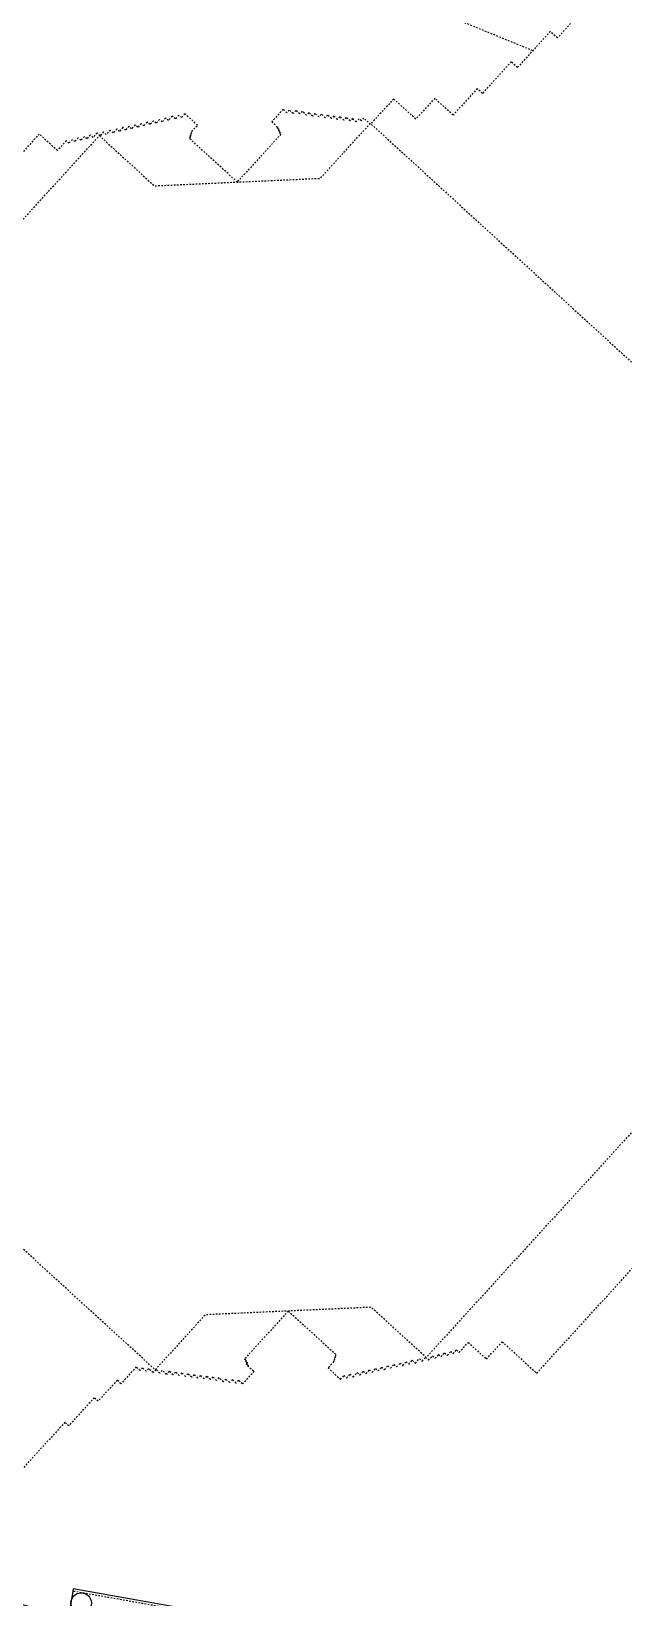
# Model space of a CAD drawing. Header units: millimetres. Extents: x 50357 to 985146, y 723188 to 1803594.
# Drawn here: x 834537.7 to 834575.5, y 818215.7 to 818315.6 of the extents above; entities that cross this region are included whole.
import ezdxf
from ezdxf.xclip import XClip

# ---------------------------------------------------------------- set-up
doc = ezdxf.new("R2010")
doc.units = ezdxf.units.MM
doc.header["$LTSCALE"] = 3
doc.header["$MEASUREMENT"] = 0
doc.linetypes.add('x-baseplan$0$DGN Style 2', pattern=[1.94727e-06, 0, -1.94727e-06])
doc.linetypes.add('XXASB-PIW-ARC-DWG-1012-MWP-XXXX-WS3-XC$0$XXXXX-PIW-P-ASB_BRIDGE_DECK_STR-XXX$0$HIDDEN2', pattern=[4.7625, 3.175, -1.5875])
doc.layers.add('00_Xref', color=7, linetype='Continuous')
for name, color, linetype, true_color in [('WKD071__', 7, 'Continuous', 0x6e6e6e), ('x-baseplan$0$AR-ROAD_AR_BS_MI_', 7, 'Continuous', 0x6d6d6d), ('XXASB-PIW-ARC-DWG-1012-MWP-XXXX-WS3-XC$0$XXXXX-PIW-P-ASB_BRIDGE_DECK_STR-XXX$0$ADS280_EX', 7, 'Continuous', 0x6e6e6e)]:
    doc.layers.add(name, color=color, linetype=linetype, true_color=true_color)

# ---------------------------------------------------------------- blocks, each defined once
blk = doc.blocks.new('x-baseplan')
at = {"layer": 'x-baseplan$0$AR-ROAD_AR_BS_MI_', "linetype": 'x-baseplan$0$DGN Style 2'}
for p, q in [((834573.615, 818317.746), (834571.287, 818315.198)), ((834573.615, 818317.746), (834571.287, 818315.198)), ((834570.833, 818315.613), (834568.73, 818313.311)), ((834570.833, 818315.613), (834568.73, 818313.311)), ((834571.287, 818315.198), (834570.833, 818315.613)), ((834571.287, 818315.198), (834570.833, 818315.613)), ((834568.333, 818313.674), (834566.495, 818311.661)), ((834568.333, 818313.674), (834566.495, 818311.661)), ((834568.73, 818313.311), (834568.333, 818313.674)), ((834568.73, 818313.311), (834568.333, 818313.674)), ((834560.83, 818311.31), (834559.349, 818309.689)), ((834560.83, 818311.31), (834559.349, 818309.689)), ((834562.241, 818310.021), (834560.83, 818311.31)), ((834562.241, 818310.021), (834560.83, 818311.31)), ((834563.453, 818311.348), (834562.241, 818310.021)), ((834563.453, 818311.348), (834562.241, 818310.021)), ((834564.624, 818310.278), (834563.453, 818311.348)), ((834564.624, 818310.278), (834563.453, 818311.348)), ((834566.164, 818311.963), (834564.624, 818310.278)), ((834566.164, 818311.963), (834564.624, 818310.278)), ((834566.495, 818311.661), (834566.164, 818311.963)), ((834566.495, 818311.661), (834566.164, 818311.963)), ((834545.881, 818310), (834545.66, 818309.758)), ((834545.881, 818310), (834545.66, 818309.758)), ((834546.051, 818309.845), (834545.881, 818310)), ((834546.272, 818310.087), (834546.051, 818309.845)), ((834546.441, 818309.932), (834546.272, 818310.087)), ((834546.697, 818310.213), (834546.441, 818309.932)), ((834546.697, 818310.213), (834546.441, 818309.932)), ((834546.893, 818310.034), (834546.697, 818310.213)), ((834546.893, 818310.034), (834546.697, 818310.213)), ((834547.115, 818310.276), (834546.893, 818310.034)), ((834547.115, 818310.276), (834546.893, 818310.034)), ((834547.284, 818310.121), (834547.115, 818310.276)), ((834547.284, 818310.121), (834547.115, 818310.276)), ((834547.505, 818310.362), (834547.284, 818310.121)), ((834547.505, 818310.362), (834547.284, 818310.121)), ((834548.303, 818309.633), (834547.505, 818310.362)), ((834548.303, 818309.633), (834547.505, 818310.362)), ((834553.77, 818310.646), (834553.04, 818309.847)), ((834553.77, 818310.646), (834553.04, 818309.847)), ((834554.01, 818310.426), (834553.77, 818310.646)), ((834554.165, 818310.596), (834554.01, 818310.426)), ((834554.409, 818310.373), (834554.165, 818310.596)), ((834554.409, 818310.373), (834554.165, 818310.596)), ((834554.588, 818310.569), (834554.409, 818310.373)), ((834554.588, 818310.569), (834554.409, 818310.373)), ((834554.83, 818310.348), (834554.588, 818310.569)), ((834554.83, 818310.348), (834554.588, 818310.569)), ((834554.992, 818310.525), (834554.83, 818310.348)), ((834554.992, 818310.525), (834554.83, 818310.348)), ((834555.272, 818310.269), (834554.992, 818310.525)), ((834555.272, 818310.269), (834554.992, 818310.525)), ((834555.42, 818310.431), (834555.272, 818310.269)), ((834555.42, 818310.431), (834555.272, 818310.269)), ((834555.662, 818310.209), (834555.42, 818310.431)), ((834555.662, 818310.209), (834555.42, 818310.431)), ((834555.817, 818310.379), (834555.662, 818310.209)), ((834555.817, 818310.379), (834555.662, 818310.209)), ((834556.058, 818310.159), (834555.817, 818310.379)), ((834556.058, 818310.159), (834555.817, 818310.379)), ((834556.213, 818310.328), (834556.058, 818310.159)), ((834556.213, 818310.328), (834556.058, 818310.159)), ((834556.455, 818310.107), (834556.213, 818310.328)), ((834556.455, 818310.107), (834556.213, 818310.328)), ((834556.61, 818310.276), (834556.455, 818310.107)), ((834556.61, 818310.276), (834556.455, 818310.107)), ((834556.852, 818310.055), (834556.61, 818310.276)), ((834556.852, 818310.055), (834556.61, 818310.276)), ((834557.007, 818310.224), (834556.852, 818310.055)), ((834557.007, 818310.224), (834556.852, 818310.055)), ((834557.249, 818310.003), (834557.007, 818310.224)), ((834557.249, 818310.003), (834557.007, 818310.224)), ((834557.404, 818310.173), (834557.249, 818310.003)), ((834557.404, 818310.173), (834557.249, 818310.003)), ((834557.646, 818309.951), (834557.404, 818310.173)), ((834557.646, 818309.951), (834557.404, 818310.173)), ((834557.801, 818310.121), (834557.646, 818309.951)), ((834557.801, 818310.121), (834557.646, 818309.951)), ((834558.043, 818309.899), (834557.801, 818310.121)), ((834558.043, 818309.899), (834557.801, 818310.121)), ((834558.198, 818310.069), (834558.043, 818309.899)), ((834558.198, 818310.069), (834558.043, 818309.899)), ((834558.44, 818309.848), (834558.198, 818310.069)), ((834558.44, 818309.848), (834558.198, 818310.069)), ((834558.619, 818310.044), (834558.44, 818309.848)), ((834558.619, 818310.044), (834558.44, 818309.848)), ((834558.767, 818309.909), (834558.619, 818310.044)), ((834558.767, 818309.909), (834558.619, 818310.044)), ((834558.921, 818310.079), (834558.767, 818309.909)), ((834559.349, 818309.689), (834558.921, 818310.079)), ((834559.349, 818309.689), (834558.921, 818310.079)), ((834538.194, 818309.068), (834537.182, 818307.96)), ((834539.353, 818308.009), (834538.194, 818309.068)), ((834539.353, 818308.009), (834538.194, 818309.068)), ((834541.461, 818309.011), (834541.239, 818308.768)), ((834541.461, 818309.011), (834541.239, 818308.768)), ((834541.63, 818308.856), (834541.461, 818309.011)), ((834541.63, 818308.856), (834541.461, 818309.011)), ((834541.886, 818309.136), (834541.63, 818308.856)), ((834541.886, 818309.136), (834541.63, 818308.856)), ((834542.082, 818308.957), (834541.886, 818309.136)), ((834542.082, 818308.957), (834541.886, 818309.136)), ((834542.303, 818309.199), (834542.082, 818308.957)), ((834542.473, 818309.044), (834542.303, 818309.199)), ((834542.473, 818309.044), (834542.303, 818309.199)), ((834542.729, 818309.324), (834542.473, 818309.044)), ((834542.729, 818309.324), (834542.473, 818309.044)), ((834542.925, 818309.145), (834542.729, 818309.324)), ((834542.925, 818309.145), (834542.729, 818309.324)), ((834543.146, 818309.388), (834542.925, 818309.145)), ((834543.315, 818309.233), (834543.146, 818309.388)), ((834543.315, 818309.233), (834543.146, 818309.388)), ((834543.537, 818309.475), (834543.315, 818309.233)), ((834543.537, 818309.475), (834543.315, 818309.233)), ((834543.706, 818309.32), (834543.537, 818309.475)), ((834543.706, 818309.32), (834543.537, 818309.475)), ((834543.927, 818309.563), (834543.706, 818309.32)), ((834543.927, 818309.563), (834543.706, 818309.32)), ((834544.097, 818309.408), (834543.927, 818309.563)), ((834544.318, 818309.65), (834544.097, 818309.408)), ((834544.318, 818309.65), (834544.097, 818309.408)), ((834544.488, 818309.495), (834544.318, 818309.65)), ((834544.488, 818309.495), (834544.318, 818309.65)), ((834544.709, 818309.737), (834544.488, 818309.495)), ((834544.878, 818309.583), (834544.709, 818309.737)), ((834545.1, 818309.825), (834544.878, 818309.583)), ((834545.1, 818309.825), (834544.878, 818309.583)), ((834545.269, 818309.67), (834545.1, 818309.825)), ((834545.269, 818309.67), (834545.1, 818309.825)), ((834545.49, 818309.912), (834545.269, 818309.67)), ((834545.49, 818309.912), (834545.269, 818309.67)), ((834545.66, 818309.758), (834545.49, 818309.912)), ((834547.821, 818308.937), (834547.92, 818309.045)), ((834547.821, 818308.937), (834547.92, 818309.045)), ((834547.868, 818309.093), (834547.966, 818309.201)), ((834547.868, 818309.093), (834547.966, 818309.201)), ((834547.92, 818309.045), (834547.868, 818309.093)), ((834547.92, 818309.045), (834547.868, 818309.093)), ((834547.935, 818309.229), (834548.303, 818309.633)), ((834547.935, 818309.229), (834548.303, 818309.633)), ((834547.966, 818309.201), (834547.935, 818309.229)), ((834547.966, 818309.201), (834547.935, 818309.229)), ((834547.966, 818309.201), (834547.966, 818309.201)), ((834547.966, 818309.201), (834547.966, 818309.201)), ((834553.04, 818309.847), (834553.443, 818309.479)), ((834553.04, 818309.847), (834553.443, 818309.479)), ((834553.443, 818309.479), (834553.414, 818309.447)), ((834553.443, 818309.479), (834553.414, 818309.447)), ((834553.414, 818309.447), (834553.522, 818309.349)), ((834553.522, 818309.349), (834553.474, 818309.297)), ((834553.522, 818309.349), (834553.474, 818309.297)), ((834553.474, 818309.297), (834553.582, 818309.198)), ((834553.582, 818309.198), (834553.534, 818309.145)), ((834553.582, 818309.198), (834553.534, 818309.145)), ((834553.534, 818309.145), (834553.631, 818309.057)), ((834553.534, 818309.145), (834553.631, 818309.057)), ((834539.927, 818308.638), (834539.353, 818308.009)), ((834539.927, 818308.638), (834539.353, 818308.009)), ((834540.095, 818308.484), (834539.927, 818308.638)), ((834540.095, 818308.484), (834539.927, 818308.638)), ((834540.315, 818308.725), (834540.095, 818308.484)), ((834540.315, 818308.725), (834540.095, 818308.484)), ((834540.469, 818308.583), (834540.315, 818308.725)), ((834540.469, 818308.583), (834540.315, 818308.725)), ((834540.689, 818308.824), (834540.469, 818308.583)), ((834540.689, 818308.824), (834540.469, 818308.583)), ((834540.858, 818308.669), (834540.689, 818308.824)), ((834540.858, 818308.669), (834540.689, 818308.824)), ((834541.081, 818308.913), (834540.858, 818308.669)), ((834541.081, 818308.913), (834540.858, 818308.669)), ((834541.239, 818308.768), (834541.081, 818308.913)), ((834541.239, 818308.768), (834541.081, 818308.913)), ((834547.785, 818308.792), (834547.874, 818308.889)), ((834547.785, 818308.792), (834547.874, 818308.889)), ((834547.874, 818308.889), (834547.821, 818308.937)), ((834547.874, 818308.889), (834547.821, 818308.937)), ((834569.958, 818229.982), (834593.88, 818256.171)), ((834569.958, 818229.982), (834581.919, 818243.076)), ((834557.12, 818231.014), (834557.021, 818230.906)), ((834557.12, 818231.014), (834557.021, 818230.906)), ((834557.156, 818231.159), (834557.068, 818231.062)), ((834557.156, 818231.159), (834557.068, 818231.062)), ((834557.068, 818231.062), (834557.12, 818231.014)), ((834557.068, 818231.062), (834557.12, 818231.014)), ((834563.055, 818230.816), (834563.311, 818231.096)), ((834563.055, 818230.816), (834563.311, 818231.096)), ((834563.311, 818231.096), (834563.481, 818230.941)), ((834563.311, 818231.096), (834563.481, 818230.941)), ((834563.481, 818230.941), (834563.702, 818231.183)), ((834563.481, 818230.941), (834563.702, 818231.183)), ((834563.702, 818231.183), (834563.86, 818231.039)), ((834563.702, 818231.183), (834563.86, 818231.039)), ((834563.86, 818231.039), (834564.083, 818231.283)), ((834563.86, 818231.039), (834564.083, 818231.283)), ((834564.083, 818231.283), (834564.252, 818231.128)), ((834564.083, 818231.283), (834564.252, 818231.128)), ((834564.252, 818231.128), (834564.472, 818231.368)), ((834564.472, 818231.368), (834564.627, 818231.227)), ((834564.627, 818231.227), (834564.847, 818231.467)), ((834564.627, 818231.227), (834564.847, 818231.467)), ((834564.847, 818231.467), (834565.014, 818231.314)), ((834564.847, 818231.467), (834565.014, 818231.314)), ((834565.014, 818231.314), (834565.588, 818231.942)), ((834565.014, 818231.314), (834565.588, 818231.942)), ((834565.588, 818231.942), (834566.747, 818230.883)), ((834565.588, 818231.942), (834566.747, 818230.883)), ((834566.747, 818230.883), (834567.759, 818231.991)), ((834566.747, 818230.883), (834567.759, 818231.991)), ((834567.759, 818231.991), (834569.958, 818229.982)), ((834567.759, 818231.991), (834569.958, 818229.982)), ((834544.39, 818230.38), (834543.416, 818229.314)), ((834544.39, 818230.38), (834543.416, 818229.314)), ((834544.634, 818230.158), (834544.39, 818230.38)), ((834544.788, 818230.327), (834544.634, 818230.158)), ((834544.788, 818230.327), (834544.634, 818230.158)), ((834545.031, 818230.106), (834544.788, 818230.327)), ((834545.031, 818230.106), (834544.788, 818230.327)), ((834545.185, 818230.275), (834545.031, 818230.106)), ((834545.185, 818230.275), (834545.031, 818230.106)), ((834545.466, 818230.019), (834545.185, 818230.275)), ((834545.466, 818230.019), (834545.185, 818230.275)), ((834545.645, 818230.215), (834545.466, 818230.019)), ((834545.645, 818230.215), (834545.466, 818230.019)), ((834545.887, 818229.994), (834545.645, 818230.215)), ((834545.887, 818229.994), (834545.645, 818230.215)), ((834546.042, 818230.164), (834545.887, 818229.994)), ((834546.042, 818230.164), (834545.887, 818229.994)), ((834546.322, 818229.908), (834546.042, 818230.164)), ((834546.322, 818229.908), (834546.042, 818230.164)), ((834546.501, 818230.104), (834546.322, 818229.908)), ((834546.501, 818230.104), (834546.322, 818229.908)), ((834546.743, 818229.883), (834546.501, 818230.104)), ((834546.743, 818229.883), (834546.501, 818230.104)), ((834546.898, 818230.052), (834546.743, 818229.883)), ((834546.898, 818230.052), (834546.743, 818229.883)), ((834547.14, 818229.831), (834546.898, 818230.052)), ((834547.14, 818229.831), (834546.898, 818230.052)), ((834547.295, 818230), (834547.14, 818229.831)), ((834547.295, 818230), (834547.14, 818229.831)), ((834547.537, 818229.779), (834547.295, 818230)), ((834547.537, 818229.779), (834547.295, 818230)), ((834551.901, 818230.104), (834551.172, 818229.305)), ((834551.901, 818230.104), (834551.172, 818229.305)), ((834551.309, 818230.895), (834551.406, 818230.806)), ((834551.309, 818230.895), (834551.406, 818230.806)), ((834551.406, 818230.806), (834551.359, 818230.754)), ((834551.406, 818230.806), (834551.359, 818230.754)), ((834551.359, 818230.754), (834551.467, 818230.655)), ((834551.359, 818230.754), (834551.467, 818230.655)), ((834551.467, 818230.655), (834551.419, 818230.602)), ((834551.467, 818230.655), (834551.419, 818230.602)), ((834551.419, 818230.602), (834551.531, 818230.5)), ((834551.419, 818230.602), (834551.531, 818230.5)), ((834551.531, 818230.5), (834551.502, 818230.469)), ((834551.531, 818230.5), (834551.502, 818230.469)), ((834551.502, 818230.469), (834551.901, 818230.104)), ((834551.502, 818230.469), (834551.901, 818230.104)), ((834557.006, 818230.722), (834556.638, 818230.319)), ((834557.006, 818230.722), (834556.638, 818230.319)), ((834556.638, 818230.319), (834557.437, 818229.589)), ((834556.638, 818230.319), (834557.437, 818229.589)), ((834557.074, 818230.858), (834556.975, 818230.75)), ((834557.074, 818230.858), (834556.975, 818230.75)), ((834556.975, 818230.751), (834557.006, 818230.722)), ((834556.975, 818230.75), (834556.975, 818230.751)), ((834556.975, 818230.751), (834557.006, 818230.722)), ((834556.975, 818230.75), (834556.975, 818230.751)), ((834557.021, 818230.906), (834557.074, 818230.858)), ((834557.021, 818230.906), (834557.074, 818230.858)), ((834558.244, 818229.739), (834558.5, 818230.019)), ((834558.244, 818229.739), (834558.5, 818230.019)), ((834558.5, 818230.019), (834558.669, 818229.864)), ((834558.5, 818230.019), (834558.669, 818229.864)), ((834558.669, 818229.864), (834558.891, 818230.106)), ((834558.669, 818229.864), (834558.891, 818230.106)), ((834558.891, 818230.106), (834559.06, 818229.952)), ((834559.06, 818229.952), (834559.281, 818230.194)), ((834559.06, 818229.952), (834559.281, 818230.194)), ((834559.281, 818230.194), (834559.451, 818230.039)), ((834559.281, 818230.194), (834559.451, 818230.039)), ((834559.451, 818230.039), (834559.672, 818230.281)), ((834559.451, 818230.039), (834559.672, 818230.281)), ((834559.672, 818230.281), (834559.842, 818230.126)), ((834559.672, 818230.281), (834559.842, 818230.126)), ((834559.842, 818230.126), (834560.063, 818230.369)), ((834559.842, 818230.126), (834560.063, 818230.369)), ((834560.063, 818230.369), (834560.232, 818230.214)), ((834560.063, 818230.369), (834560.232, 818230.214)), ((834560.232, 818230.214), (834560.454, 818230.456)), ((834560.232, 818230.214), (834560.454, 818230.456)), ((834560.454, 818230.456), (834560.623, 818230.301)), ((834560.454, 818230.456), (834560.623, 818230.301)), ((834560.623, 818230.301), (834560.844, 818230.544)), ((834560.623, 818230.301), (834560.844, 818230.544)), ((834560.844, 818230.544), (834561.014, 818230.389)), ((834560.844, 818230.544), (834561.014, 818230.389)), ((834561.014, 818230.389), (834561.235, 818230.631)), ((834561.014, 818230.389), (834561.235, 818230.631)), ((834561.235, 818230.631), (834561.405, 818230.476)), ((834561.235, 818230.631), (834561.405, 818230.476)), ((834561.405, 818230.476), (834561.626, 818230.719)), ((834561.405, 818230.476), (834561.626, 818230.719)), ((834561.626, 818230.719), (834561.795, 818230.564)), ((834561.626, 818230.719), (834561.795, 818230.564)), ((834561.795, 818230.564), (834562.017, 818230.806)), ((834562.017, 818230.806), (834562.213, 818230.627)), ((834562.017, 818230.806), (834562.213, 818230.627)), ((834562.213, 818230.627), (834562.469, 818230.907)), ((834562.469, 818230.907), (834562.638, 818230.752)), ((834562.469, 818230.907), (834562.638, 818230.752)), ((834562.638, 818230.752), (834562.859, 818230.995)), ((834562.638, 818230.752), (834562.859, 818230.995)), ((834562.859, 818230.995), (834563.055, 818230.816)), ((834562.859, 818230.995), (834563.055, 818230.816)), ((834543.175, 818229.534), (834541.951, 818228.194)), ((834543.416, 818229.314), (834543.175, 818229.534)), ((834547.692, 818229.948), (834547.537, 818229.779)), ((834547.692, 818229.948), (834547.537, 818229.779)), ((834547.934, 818229.727), (834547.692, 818229.948)), ((834548.089, 818229.897), (834547.934, 818229.727)), ((834548.089, 818229.897), (834547.934, 818229.727)), ((834548.331, 818229.675), (834548.089, 818229.897)), ((834548.331, 818229.675), (834548.089, 818229.897)), ((834548.486, 818229.845), (834548.331, 818229.675)), ((834548.486, 818229.845), (834548.331, 818229.675)), ((834548.728, 818229.623), (834548.486, 818229.845)), ((834548.728, 818229.623), (834548.486, 818229.845)), ((834548.883, 818229.793), (834548.728, 818229.623)), ((834548.883, 818229.793), (834548.728, 818229.623)), ((834549.124, 818229.572), (834548.883, 818229.793)), ((834549.124, 818229.572), (834548.883, 818229.793)), ((834549.279, 818229.742), (834549.124, 818229.572)), ((834549.279, 818229.742), (834549.124, 818229.572)), ((834549.521, 818229.521), (834549.279, 818229.742)), ((834549.521, 818229.521), (834549.279, 818229.742)), ((834549.676, 818229.69), (834549.521, 818229.521)), ((834549.956, 818229.434), (834549.676, 818229.69)), ((834550.111, 818229.604), (834549.956, 818229.434)), ((834550.111, 818229.604), (834549.956, 818229.434)), ((834550.353, 818229.382), (834550.111, 818229.604)), ((834550.353, 818229.382), (834550.111, 818229.604)), ((834550.532, 818229.578), (834550.353, 818229.382)), ((834550.532, 818229.578), (834550.353, 818229.382)), ((834550.776, 818229.356), (834550.532, 818229.578)), ((834550.776, 818229.356), (834550.532, 818229.578)), ((834550.931, 818229.525), (834550.776, 818229.356)), ((834550.931, 818229.525), (834550.776, 818229.356)), ((834551.172, 818229.305), (834550.931, 818229.525)), ((834551.172, 818229.305), (834550.931, 818229.525)), ((834557.437, 818229.589), (834557.657, 818229.83)), ((834557.437, 818229.589), (834557.657, 818229.83)), ((834557.657, 818229.83), (834557.827, 818229.676)), ((834557.657, 818229.83), (834557.827, 818229.676)), ((834557.827, 818229.676), (834558.048, 818229.918)), ((834557.827, 818229.676), (834558.048, 818229.918)), ((834558.048, 818229.918), (834558.244, 818229.739)), ((834558.048, 818229.918), (834558.244, 818229.739)), ((834541.709, 818228.415), (834540.075, 818226.627)), ((834541.709, 818228.415), (834540.075, 818226.627)), ((834541.951, 818228.194), (834541.709, 818228.415)), ((834541.951, 818228.194), (834541.709, 818228.415)), ((834539.833, 818226.848), (834537.167, 818223.929)), ((834539.833, 818226.848), (834537.167, 818223.929)), ((834540.075, 818226.627), (834539.833, 818226.848)), ((834540.075, 818226.627), (834539.833, 818226.848))]:
    blk.add_line(p, q, dxfattribs=at)
at = {"layer": 'x-baseplan$0$AR-ROAD_AR_BS_MI_', "flags": 128}
blk.add_lwpolyline([(834506.84, 818269.481, 0.360963), (834521.641, 818221.911, 0.100934), (834541.721, 818214.002), (834551.671, 818212.252), (834592.861, 818212.383), (834617.661, 818213.134), (834813.071, 818216.608), (834883.041, 818221.15, 0.392146)], format="xyb", dxfattribs=at)
at = {"layer": 'x-baseplan$0$AR-ROAD_AR_BS_MI_', "linetype": 'x-baseplan$0$DGN Style 2', "flags": 128}
for points in [[(834569.711, 818314.385), (834535.886, 818328.246), (834531.517, 818317.55), (834527.589, 818319.164), (834527.371, 818319.253), (834528.76, 818322.624), (834531.943, 818330.347), (834531.992, 818330.466), (834533.063, 818333.065)], [(834542.036, 818308.965), (834545.543, 818305.762), (834556.139, 818306.241), (834559.342, 818309.748), (834591.46, 818280.411), (834588.257, 818276.903), (834588.736, 818266.308), (834592.243, 818263.104), (834562.905, 818230.986), (834559.398, 818234.19), (834548.803, 818233.71), (834545.599, 818230.203), (834513.481, 818259.541), (834516.685, 818263.048), (834516.205, 818273.644), (834512.698, 818276.847), (834542.036, 818308.965)], [(834553.631, 818309.057), (834550.84, 818306.001)], [(834550.84, 818306.001), (834547.785, 818308.792)], [(834554.101, 818233.951), (834551.309, 818230.895)], [(834554.101, 818233.951), (834557.156, 818231.159)]]:
    blk.add_lwpolyline(points, dxfattribs=at)
at = {"layer": 'x-baseplan$0$AR-ROAD_AR_BS_MI_'}
blk.add_open_spline([(834888.665, 818328.071), (834888.665, 818328.071), (834888.38, 818295.02), (834888.087, 818261.082), (834887.794, 818227.143), (834887.768, 818226.21), (834887.39, 818225.246), (834886.994, 818224.237), (834886.615, 818223.274), (834886.556, 818223.201), (834885.661, 818222.604), (834884.725, 818221.98), (834883.83, 818221.383), (834883.597, 818221.343), (834873.619, 818220.652), (834860.549, 818219.749), (834847.672, 818218.854), (834832.738, 818217.866), (834820.676, 818217.062), (834808.614, 818216.262), (834808.202, 818216.253), (834798.216, 818216.563), (834787.806, 818216.885), (834777.587, 818217.202), (834777.095, 818217.207), (834775.314, 818216.982), (834773.484, 818216.75), (834771.722, 818216.527), (834771.671, 818216.57), (834771.645, 818217.373), (834771.618, 818218.224), (834771.592, 818219.026), (834771.541, 818219.077), (834771.155, 818219.095), (834770.77, 818219.102), (834770.242, 818219.14), (834766.915, 818218.612), (834763.588, 818218.125), (834759.897, 818217.561), (834759.344, 818217.483), (834757.063, 818217.045), (834755.223, 818216.701), (834753.383, 818216.352), (834752.97, 818216.312), (834747.801, 818215.981), (834742.492, 818215.641), (834737.491, 818215.32), (834737.081, 818215.324), (834727.346, 818215.757), (834717.058, 818216.215), (834707.041, 818216.661), (834706.366, 818216.703), (834702.632, 818217.245), (834698.893, 818217.768), (834694.285, 818218.463), (834693.274, 818218.558), (834689.609, 818219.485), (834686.87, 818220.14), (834684.135, 818220.815), (834684.075, 818220.779), (834683.571, 818218.816), (834683.055, 818216.803), (834682.551, 818214.841), (834682.49, 818214.793), (834674.562, 818214.657), (834653.522, 818214.345), (834632.075, 818214.063), (834618.507, 818213.88), (834618.047, 818213.825), (834618.027, 818213.647), (834618.002, 818213.422), (834617.983, 818213.244), (834617.817, 818213.191), (834613.223, 818213.048), (834605.566, 818212.815), (834598.069, 818212.566), (834593.334, 818212.437), (834591.662, 818212.338), (834586.267, 818212.362), (834582.168, 818212.427), (834578.069, 818212.459), (834577.53, 818212.45), (834575.782, 818212.323), (834573.51, 818212.164), (834571.4, 818211.994), (834569.297, 818211.947), (834567.195, 818211.894), (834565.093, 818211.823), (834563.026, 818211.871), (834561.099, 818211.904), (834559.171, 818211.941), (834558.436, 818211.972), (834556.687, 818212.086), (834554.415, 818212.242), (834552.49, 818212.355), (834550.255, 818212.614), (834548.339, 818212.823), (834546.423, 818213.039), (834546.04, 818213.101), (834544.327, 818213.474), (834542.112, 818213.97), (834540.07, 818214.394), (834537.988, 818214.984), (834536.233, 818215.466), (834534.481, 818215.955), (834534.184, 818216.056), (834531.88, 818217.03), (834529.565, 818217.988), (834526.791, 818219.191), (834526.152, 818219.404), (834524.108, 818220.67), (834522.537, 818221.602), (834520.974, 818222.551), (834520.779, 818222.699), (834518.57, 818224.615), (834516.299, 818226.586), (834514.142, 818228.457), (834514.033, 818228.577), (834512.459, 818230.826), (834510.831, 818233.151), (834509.249, 818235.41), (834509.156, 818235.58), (834507.941, 818238.422), (834506.7, 818241.322), (834505.501, 818244.127), (834505.467, 818244.262), (834505.023, 818248.141), (834504.568, 818252.11), (834504.123, 818256), (834504.123, 818256.155), (834504.547, 818258.998), (834504.99, 818261.967), (834505.424, 818264.87), (834505.472, 818265.078), (834506.065, 818266.745), (834506.737, 818268.636), (834507.383, 818270.446), (834507.715, 818271.283), (834510.808, 818278.816), (834513.922, 818286.342), (834518.059, 818296.292), (834527.719, 818319.825), (834537.437, 818343.334), (834549.605, 818372.978), (834553.978, 818383.502), (834558.355, 818394.025), (834561.147, 818400.862), (834563.364, 818406.319), (834570.454, 818423.487), (834576.15, 818437.214), (834581.853, 818450.939), (834588.294, 818466.578), (834593.902, 818480.205), (834600.857, 818497.086), (834602.215, 818500.337), (834615.375, 818532.025), (834628.728, 818564.165), (834642.079, 818596.307), (834643.969, 818600.826), (834646.951, 818607.735), (834649.987, 818614.77), (834652.672, 818620.994), (834652.773, 818621.187), (834655.258, 818624.795), (834657.826, 818628.523), (834660.348, 818632.184), (834660.457, 818632.369), (834661.199, 818634.176), (834662.013, 818636.156), (834662.8, 818638.072), (834662.826, 818638.265), (834662.722, 818638.314), (834662.612, 818638.352), (834662.485, 818638.469), (834662.384, 818638.563), (834662.265, 818638.651), (834662.23, 818638.816), (834662.166, 818638.938), (834662.169, 818639.21), (834662.236, 818639.352), (834662.282, 818639.57), (834662.607, 818640.197), (834664.306, 818643.537), (834666.001, 818646.804), (834667.621, 818649.982), (834668.743, 818652.084), (834672.427, 818657.406), (834679.254, 818662.863), (834689.317, 818666.078), (834699.261, 818666.012), (834703.972, 818665), (834706.284, 818664.244), (834706.384, 818664.213), (834720.683, 818659.508), (834735.203, 818654.754), (834749.718, 818649.989), (834750.461, 818649.77), (834764.354, 818646.01), (834778.541, 818642.17), (834792.296, 818638.447), (834793.076, 818638.264), (834813.719, 818633.833), (834837.116, 818628.811), (834860.028, 818623.892), (834862.946, 818623.255), (834864.322, 818622.869), (834865.695, 818622.47), (834867.678, 818621.931), (834869.374, 818621.313), (834878.22, 818618.199), (834886.398, 818615.294), (834893.624, 818612.736), (834893.738, 818612.666), (834894.704, 818611.309), (834895.698, 818609.913), (834896.664, 818608.556), (834896.693, 818608.409), (834896.751, 818599.577), (834896.814, 818590.171), (834896.875, 818580.871), (834896.869, 818579.936), (834896.602, 818569.404), (834896.326, 818558.873), (834896.035, 818547.201), (834895.704, 818538.637), (834895.252, 818528.309), (834894.882, 818519.481), (834894.772, 818517.107), (834894.516, 818512.753), (834894.245, 818508.4), (834893.339, 818492.105), (834892.641, 818479.555), (834891.803, 818465.259), (834891.631, 818462.137), (834891.44, 818459.015), (834891.361, 818456.639), (834890.857, 818443.354), (834890.355, 818429.221), (834889.889, 818416.087), (834889.848, 818414.409), (834889.557, 818393.819), (834889.256, 818373.229), (834889.006, 818353.471), (834889.006, 818353.471), (834888.955, 818349.443), (834888.882, 818342.729), (834888.771, 818336.016), (834888.758, 818331.576), (834888.714, 818329.823), (834888.665, 818328.071)], degree=3, knots=[0, 0, 0, 0, 0.033626, 0.067252, 0.069059, 0.069059, 0.069159, 0.071165, 0.071265, 0.071265, 0.071365, 0.073454, 0.073554, 0.073554, 0.073946, 0.093905, 0.100212, 0.100212, 0.124359, 0.12481, 0.12481, 0.125198, 0.145138, 0.146001, 0.146001, 0.14614, 0.149655, 0.149755, 0.149755, 0.149855, 0.151388, 0.151488, 0.151488, 0.151588, 0.152273, 0.152273, 0.152659, 0.159122, 0.159122, 0.160257, 0.160257, 0.163847, 0.164067, 0.164067, 0.164693, 0.174606, 0.174891, 0.174891, 0.175442, 0.194717, 0.195845, 0.195845, 0.196093, 0.203524, 0.203524, 0.20558, 0.20558, 0.211212, 0.211312, 0.211312, 0.211412, 0.215437, 0.215537, 0.215537, 0.215637, 0.23167, 0.258354, 0.25928, 0.25928, 0.25938, 0.259643, 0.259743, 0.259743, 0.260069, 0.269095, 0.27533, 0.27533, 0.278736, 0.278736, 0.286307, 0.287076, 0.287076, 0.287405, 0.290642, 0.291712, 0.291712, 0.294921, 0.295991, 0.295991, 0.299128, 0.299913, 0.299913, 0.300626, 0.303478, 0.304548, 0.304548, 0.308056, 0.30847, 0.30847, 0.308847, 0.312039, 0.313089, 0.313089, 0.316441, 0.316791, 0.316791, 0.31708, 0.321883, 0.321883, 0.32324, 0.32324, 0.32677, 0.326959, 0.326959, 0.32727, 0.332908, 0.333079, 0.333079, 0.333241, 0.338666, 0.338853, 0.338853, 0.339061, 0.345144, 0.34527, 0.34527, 0.345429, 0.353216, 0.353397, 0.353397, 0.353533, 0.359245, 0.359506, 0.359506, 0.359681, 0.363106, 0.36359, 0.36359, 0.364938, 0.380162, 0.380162, 0.386865, 0.431922, 0.431922, 0.452068, 0.455112, 0.455112, 0.467096, 0.467096, 0.492906, 0.497337, 0.497337, 0.527321, 0.527321, 0.534488, 0.534488, 0.597137, 0.605306, 0.605306, 0.607105, 0.620617, 0.620897, 0.620897, 0.621063, 0.629811, 0.630109, 0.630109, 0.63025, 0.634084, 0.634464, 0.634464, 0.634564, 0.634698, 0.634698, 0.634914, 0.634986, 0.634986, 0.63525, 0.63525, 0.635553, 0.635553, 0.635699, 0.63699, 0.643184, 0.643184, 0.644248, 0.64803, 0.656298, 0.663294, 0.669382, 0.674106, 0.674106, 0.67432, 0.67432, 0.704737, 0.705406, 0.705406, 0.706314, 0.734691, 0.735311, 0.735311, 0.736322, 0.778271, 0.784004, 0.784004, 0.784347, 0.786914, 0.786914, 0.788526, 0.790585, 0.805999, 0.806183, 0.806183, 0.806283, 0.809571, 0.809671, 0.809671, 0.80989, 0.827641, 0.828812, 0.828812, 0.829545, 0.850248, 0.850248, 0.853304, 0.867687, 0.871282, 0.871282, 0.872523, 0.880156, 0.880156, 0.905731, 0.905731, 0.909295, 0.912095, 0.912095, 0.914131, 0.939148, 0.940871, 0.940871, 0.942563, 0.982771, 0.982771, 0.982771, 0.982771, 0.990968, 0.996432, 0.996432, 1, 1, 1, 1], dxfattribs=at)
at = {"layer": 'x-baseplan$0$AR-ROAD_AR_BS_MI_', "linetype": 'x-baseplan$0$DGN Style 2'}
for p in [(834543.537, 818309.475), (834543.537, 818309.475), (834551.467, 818230.655), (834551.467, 818230.655), (834561.405, 818230.476), (834561.405, 818230.476)]:
    blk.add_point(p, dxfattribs=at)
blk = doc.blocks.new('XXASB-PIW-ARC-DWG-1012-MWP-XXXX-WS3-XC$0$XXXXX-PIW-P-ASB_BRIDGE_DECK_STR-XXX')
at = {"layer": 'XXASB-PIW-ARC-DWG-1012-MWP-XXXX-WS3-XC$0$XXXXX-PIW-P-ASB_BRIDGE_DECK_STR-XXX$0$ADS280_EX', "linetype": 'XXASB-PIW-ARC-DWG-1012-MWP-XXXX-WS3-XC$0$XXXXX-PIW-P-ASB_BRIDGE_DECK_STR-XXX$0$HIDDEN2'}
blk.add_line((834552310, 818213951), (834540346, 818216070), dxfattribs=at)
at = {"layer": 'XXASB-PIW-ARC-DWG-1012-MWP-XXXX-WS3-XC$0$XXXXX-PIW-P-ASB_BRIDGE_DECK_STR-XXX$0$ADS280_EX'}
for points in [[(834540346, 818216070), (834540097, 818214662), (834553153, 818212350), (834553402, 818213758)], [(834552568, 818214058), (834540372, 818216218), (834540268, 818215627), (834540298, 818215622)]]:
    blk.add_lwpolyline(points, dxfattribs=at)
blk.add_circle((834540873, 818215318), 650, dxfattribs=at)
blk = doc.blocks.new('XXASB-PIW-ARC-DWG-1012-MWP-XXXX-WS3-XC')
blk.add_blockref('XXASB-PIW-ARC-DWG-1012-MWP-XXXX-WS3-XC$0$XXXXX-PIW-P-ASB_BRIDGE_DECK_STR-XXX', (0, 0))

msp = doc.modelspace()

# ---------------------------------------------------------------- block references
at = {"layer": '00_Xref'}
ref = msp.add_blockref('x-baseplan', (0, 0), dxfattribs=at)
XClip(ref).set_block_clipping_path([(834202.4041511728, 818417.7787976696), (834906.6320897909, 818467.0097314056), (834956.0121295976, 817760.6488927433), (834251.7841909796, 817711.4179590072)])
at = {"layer": 'WKD071__', "xscale": 0.001, "yscale": 0.001, "zscale": 0.001}
msp.add_blockref('XXASB-PIW-ARC-DWG-1012-MWP-XXXX-WS3-XC', (0, 0), dxfattribs=at)

doc.saveas('drawing.dxf')
